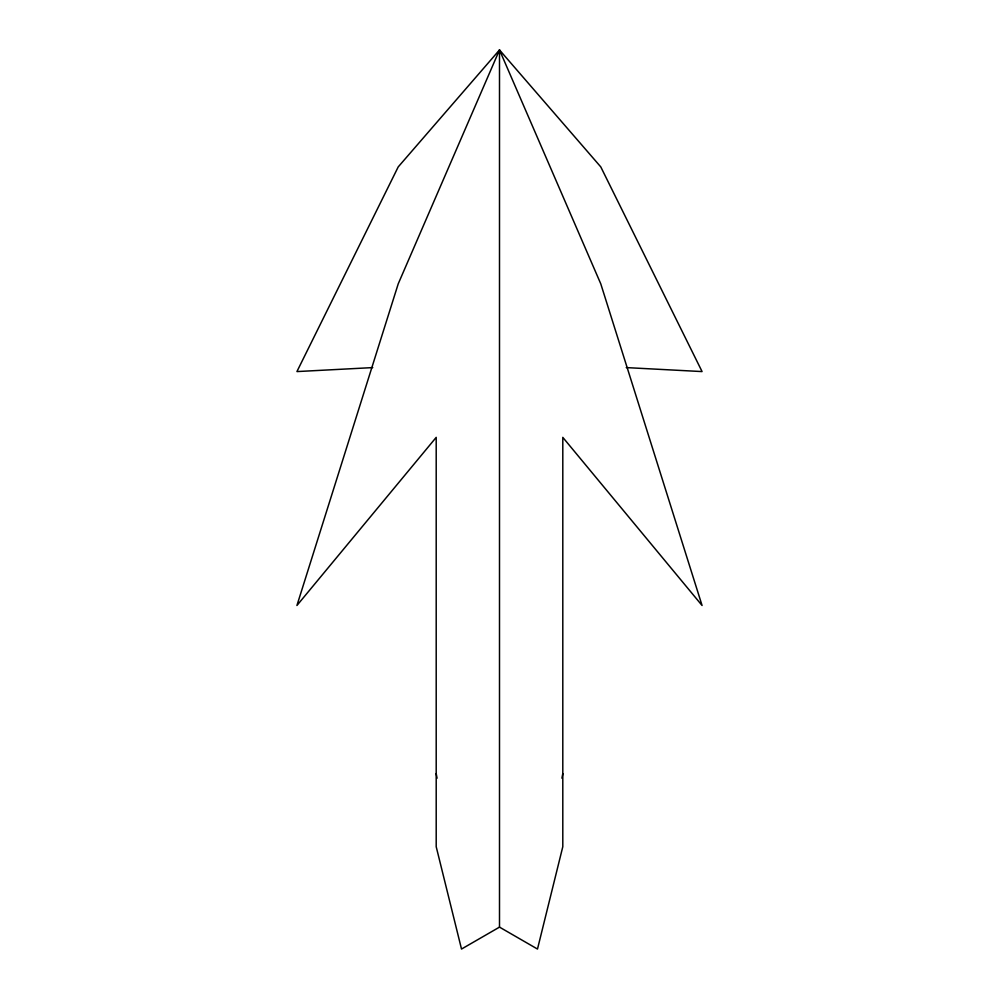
<?xml version="1.0" encoding="UTF-8"?>
<svg xmlns="http://www.w3.org/2000/svg" width="999" height="999" viewBox="0 0 999 999"><rect width="100%" height="100%" fill="white"/><g stroke="black" fill="none" stroke-linecap="round" stroke-linejoin="round"><path stroke-width="1.5" d="M561.925 778.209L562.799 773.613M626.248 367.595L702.072 371.578L600.786 166.908L499.5 49.95L398.214 283.866L296.928 605.494L436.201 437.362L436.201 846.715L461.513 949.05L499.5 927.122L537.487 949.05L562.799 846.715L562.799 437.362L702.072 605.494L600.786 283.866L499.5 49.95L398.214 166.908L296.928 371.578L372.752 367.595M436.201 773.613L437.075 778.209M499.5 49.95L499.5 927.122"/></g></svg>
